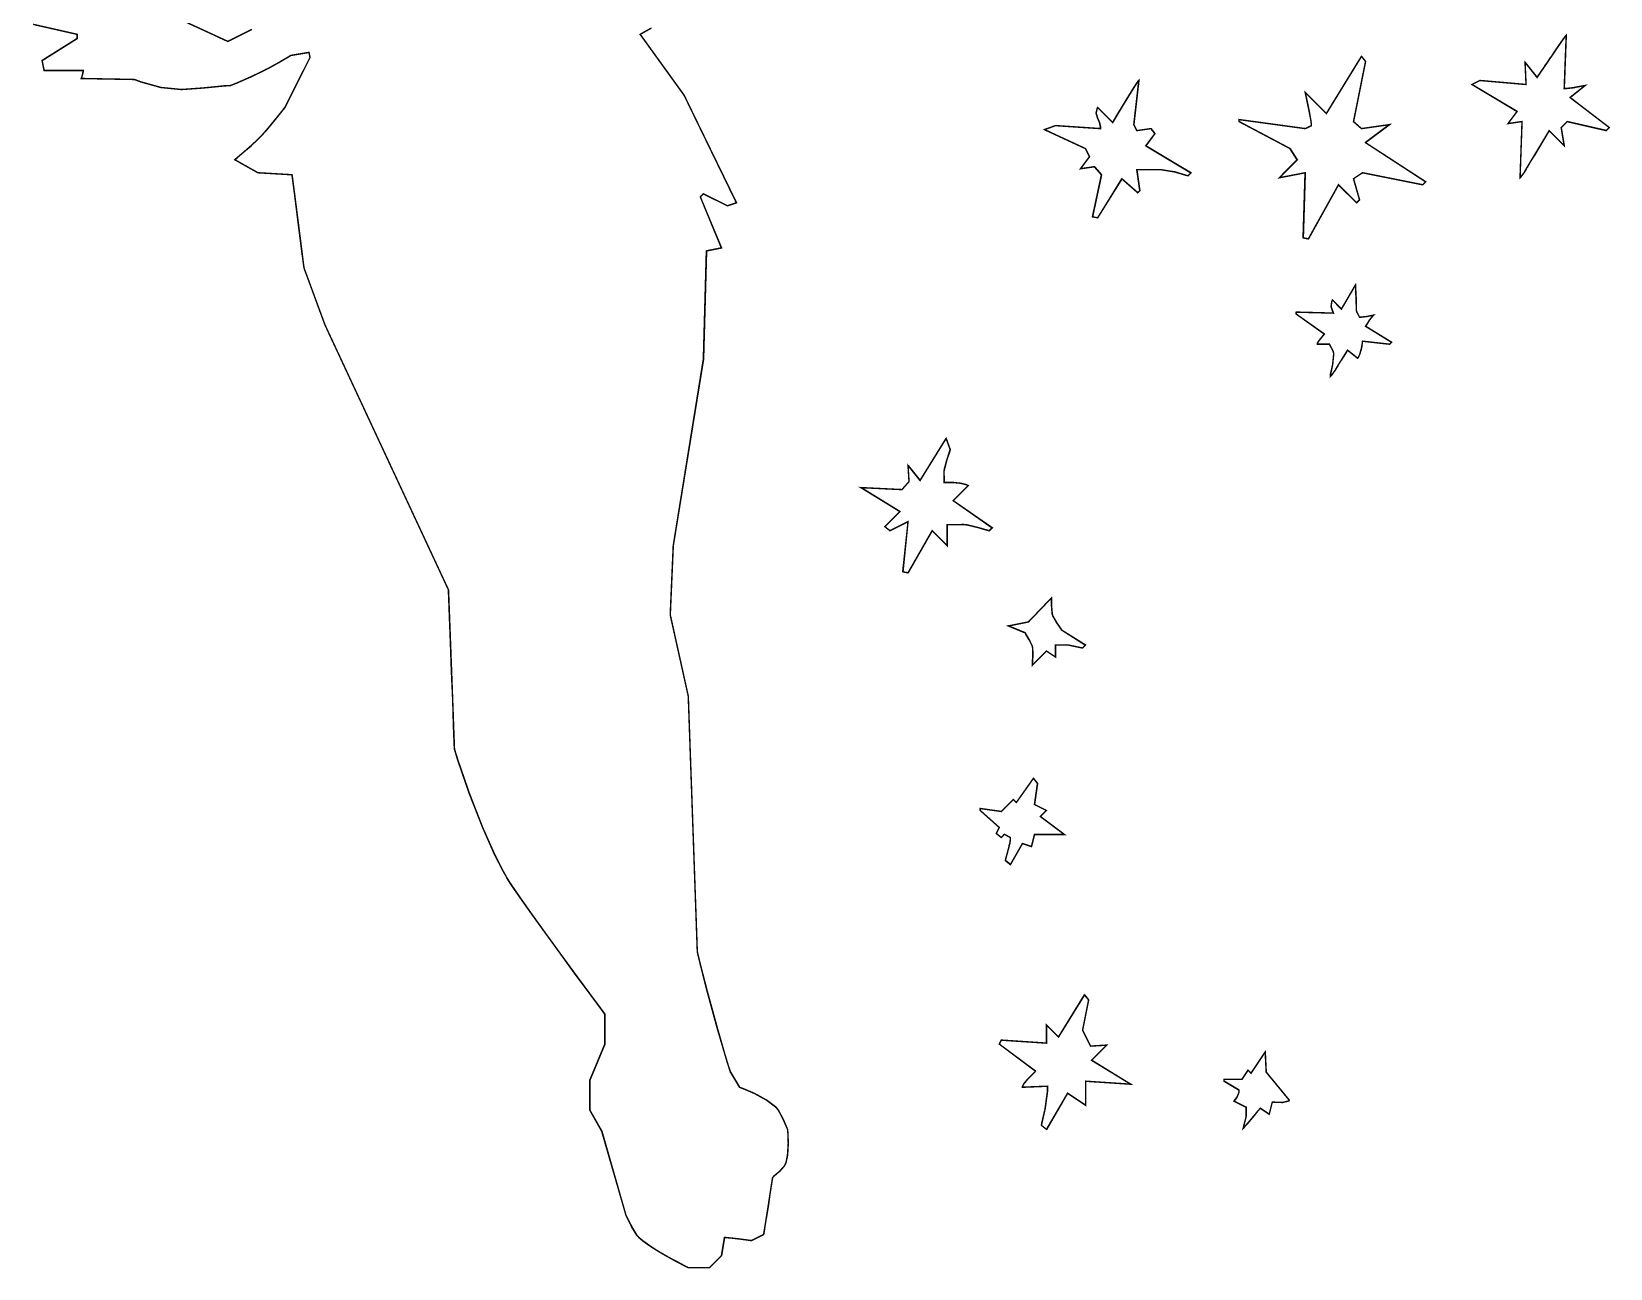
# Model space of a CAD drawing. Extents: x 4.03 to 8.46, y 3.17 to 10.17.
# Drawn here: x 4.029 to 8.362, y 3.166 to 6.561 of the extents above; entities that cross this region are included whole.
import ezdxf

# ---------------------------------------------------------------- set-up
doc = ezdxf.new("R2010")
doc.units = 0
doc.layers.get('0').update_dxf_attribs({"linetype": 'CONTINUOUS'})

msp = doc.modelspace()

# ---------------------------------------------------------------- linework, layer by layer
at = {"color": 0, "const_width": 0.00394}
for points in [[(4.35271, 6.63363), (4.56749, 6.53456), (4.63357, 6.5676)], [(5.72928, 6.57064), (5.69928, 6.55382), (5.82042, 6.38585), (5.9636, 6.09131), (5.93886, 6.08306), (5.87278, 6.1161), (5.86447, 6.10781), (5.92231, 5.96739), (5.88103, 5.95915), (5.87278, 5.66183), (5.79015, 5.14974), (5.7819, 4.95979), (5.83143, 4.73682), (5.85622, 4.03478), (5.85682, 4.03201), (5.86415, 4.00142), (5.88308, 3.92665), (5.91129, 3.82335), (5.93767, 3.73406), (5.9471, 3.70443), (5.9719, 3.66308), (5.9719, 3.66308), (5.98432, 3.65847), (6.01372, 3.64578), (6.04839, 3.62657), (6.07075, 3.60965), (6.0765, 3.60254), (6.07937, 3.59896), (6.09153, 3.57585), (6.102, 3.55165), (6.10406, 3.54747), (6.10406, 3.54747), (6.10493, 3.53614), (6.10579, 3.5089), (6.10368, 3.47618), (6.09912, 3.45458), (6.09581, 3.44835), (6.09413, 3.44532), (6.08051, 3.43093), (6.06521, 3.41781), (6.06278, 3.41531), (6.06278, 3.41531), (6.06179, 3.40901), (6.05925, 3.39225), (6.05556, 3.36837), (6.05132, 3.34071), (6.04693, 3.31261), (6.04292, 3.28728), (6.03976, 3.26812), (6.03851, 3.26079), (6.03797, 3.2584), (6.00493, 3.24192), (6.00429, 3.24203), (5.99507, 3.24337), (5.97428, 3.24621), (5.95025, 3.24897), (5.93544, 3.25017), (5.93056, 3.25017), (5.92231, 3.20057), (5.88926, 3.16758), (5.83143, 3.16758), (5.83143, 3.16758), (5.8265, 3.17008), (5.81337, 3.17692), (5.79432, 3.18701), (5.77175, 3.19949), (5.7481, 3.21332), (5.72558, 3.22749), (5.70671, 3.24104), (5.69656, 3.24963), (5.69374, 3.25293), (5.69049, 3.25672), (5.67606, 3.28103), (5.66314, 3.30643), (5.66069, 3.31071), (5.59462, 3.54199), (5.56158, 3.59978), (5.56158, 3.6824), (5.60286, 3.78147), (5.60286, 3.8641), (5.59343, 3.87668), (5.56521, 3.91456), (5.52399, 3.97032), (5.4815, 4.02838), (5.44006, 4.0855), (5.40186, 4.13872), (5.36931, 4.18494), (5.34467, 4.22108), (5.33356, 4.23812), (5.33029, 4.24397), (5.32249, 4.25792), (5.30089, 4.30067), (5.26753, 4.37506), (5.23042, 4.4706), (5.19938, 4.56065), (5.18983, 4.59088), (5.18983, 4.59088), (5.18913, 4.6091), (5.18733, 4.65722), (5.18485, 4.72558), (5.18192, 4.80431), (5.17893, 4.88374), (5.17626, 4.9541), (5.17426, 5.00569), (5.17356, 5.02501), (5.17333, 5.02865), (4.83464, 5.75543), (4.77681, 5.91233), (4.77681, 5.91233), (4.77192, 5.95117), (4.76101, 6.03728), (4.74978, 6.12489), (4.74425, 6.16635), (4.74376, 6.1684), (4.65012, 6.17389), (4.58681, 6.20969), (4.5931, 6.21506), (4.61193, 6.23112), (4.63157, 6.24821), (4.64729, 6.26275), (4.66075, 6.27626), (4.67361, 6.29042), (4.68739, 6.30681), (4.70383, 6.3271), (4.71929, 6.34646), (4.72444, 6.35286), (4.79329, 6.4905), (4.79053, 6.50424), (4.741, 6.49599), (4.73367, 6.49164), (4.71164, 6.47857), (4.67665, 6.45925), (4.63254, 6.43772), (4.59006, 6.41917), (4.57574, 6.41342), (4.55643, 6.41217), (4.49864, 6.40647), (4.44069, 6.40235), (4.38417, 6.40793), (4.32915, 6.42329), (4.31142, 6.4299), (4.16547, 6.43267), (4.16569, 6.43321), (4.16857, 6.44168), (4.17096, 6.45144), (4.17096, 6.45469), (4.06358, 6.45469), (4.05806, 6.48226), (4.15446, 6.54281), (4.15446, 6.55382), (4.03331, 6.58132)]]:
    msp.add_lwpolyline(points, dxfattribs=at)
at = {"color": 0}
for points in [[(4.35271, 6.63363), (4.56749, 6.53456), (4.63357, 6.5676)], [(5.72928, 6.57064), (5.69928, 6.55382), (5.82042, 6.38585), (5.9636, 6.09131), (5.93886, 6.08306), (5.87278, 6.1161), (5.86447, 6.10781), (5.92231, 5.96739), (5.88103, 5.95915), (5.87278, 5.66183), (5.79015, 5.14974), (5.7819, 4.95979), (5.83143, 4.73682), (5.85622, 4.03478), (5.85682, 4.03201), (5.86415, 4.00142), (5.88308, 3.92665), (5.91129, 3.82335), (5.93767, 3.73406), (5.9471, 3.70443), (5.9719, 3.66308), (5.9719, 3.66308), (5.98432, 3.65847), (6.01372, 3.64578), (6.04839, 3.62657), (6.07075, 3.60965), (6.0765, 3.60254), (6.07937, 3.59896), (6.09153, 3.57585), (6.102, 3.55165), (6.10406, 3.54747), (6.10406, 3.54747), (6.10493, 3.53614), (6.10579, 3.5089), (6.10368, 3.47618), (6.09912, 3.45458), (6.09581, 3.44835), (6.09413, 3.44532), (6.08051, 3.43093), (6.06521, 3.41781), (6.06278, 3.41531), (6.06278, 3.41531), (6.06179, 3.40901), (6.05925, 3.39225), (6.05556, 3.36837), (6.05132, 3.34071), (6.04693, 3.31261), (6.04292, 3.28728), (6.03976, 3.26812), (6.03851, 3.26079), (6.03797, 3.2584), (6.00493, 3.24192), (6.00429, 3.24203), (5.99507, 3.24337), (5.97428, 3.24621), (5.95025, 3.24897), (5.93544, 3.25017), (5.93056, 3.25017), (5.92231, 3.20057), (5.88926, 3.16758), (5.83143, 3.16758), (5.83143, 3.16758), (5.8265, 3.17008), (5.81337, 3.17692), (5.79432, 3.18701), (5.77175, 3.19949), (5.7481, 3.21332), (5.72558, 3.22749), (5.70671, 3.24104), (5.69656, 3.24963), (5.69374, 3.25293), (5.69049, 3.25672), (5.67606, 3.28103), (5.66314, 3.30643), (5.66069, 3.31071), (5.59462, 3.54199), (5.56158, 3.59978), (5.56158, 3.6824), (5.60286, 3.78147), (5.60286, 3.8641), (5.59343, 3.87668), (5.56521, 3.91456), (5.52399, 3.97032), (5.4815, 4.02838), (5.44006, 4.0855), (5.40186, 4.13872), (5.36931, 4.18494), (5.34467, 4.22108), (5.33356, 4.23812), (5.33029, 4.24397), (5.32249, 4.25792), (5.30089, 4.30067), (5.26753, 4.37506), (5.23042, 4.4706), (5.19938, 4.56065), (5.18983, 4.59088), (5.18983, 4.59088), (5.18913, 4.6091), (5.18733, 4.65722), (5.18485, 4.72558), (5.18192, 4.80431), (5.17893, 4.88374), (5.17626, 4.9541), (5.17426, 5.00569), (5.17356, 5.02501), (5.17333, 5.02865), (4.83464, 5.75543), (4.77681, 5.91233), (4.77681, 5.91233), (4.77192, 5.95117), (4.76101, 6.03728), (4.74978, 6.12489), (4.74425, 6.16635), (4.74376, 6.1684), (4.65012, 6.17389), (4.58681, 6.20969), (4.5931, 6.21506), (4.61193, 6.23112), (4.63157, 6.24821), (4.64729, 6.26275), (4.66075, 6.27626), (4.67361, 6.29042), (4.68739, 6.30681), (4.70383, 6.3271), (4.71929, 6.34646), (4.72444, 6.35286), (4.79329, 6.4905), (4.79053, 6.50424), (4.741, 6.49599), (4.73367, 6.49164), (4.71164, 6.47857), (4.67665, 6.45925), (4.63254, 6.43772), (4.59006, 6.41917), (4.57574, 6.41342), (4.55643, 6.41217), (4.49864, 6.40647), (4.44069, 6.40235), (4.38417, 6.40793), (4.32915, 6.42329), (4.31142, 6.4299), (4.16547, 6.43267), (4.16569, 6.43321), (4.16857, 6.44168), (4.17096, 6.45144), (4.17096, 6.45469), (4.06358, 6.45469), (4.05806, 6.48226), (4.15446, 6.54281), (4.15446, 6.55382), (4.03331, 6.58132)]]:
    msp.add_lwpolyline(points, dxfattribs=at)
at = {"color": 0, "const_width": 0.00394}
for points in [[(8.24094, 6.55106), (8.2354, 6.40517), (8.24154, 6.40517), (8.2601, 6.40739), (8.28603, 6.41217), (8.29324, 6.41342), (8.25196, 6.38037), (8.35932, 6.29779), (8.35107, 6.2895), (8.24365, 6.31429), (8.22715, 6.29779), (8.2354, 6.24821), (8.19412, 6.2895), (8.15283, 6.22071), (8.15283, 6.22071), (8.15022, 6.21647), (8.14426, 6.20654), (8.13743, 6.1951), (8.13336, 6.18832), (8.13217, 6.18631), (8.13081, 6.18408), (8.12506, 6.17378), (8.11686, 6.16276), (8.11426, 6.1601), (8.11974, 6.31429), (8.08122, 6.30881), (8.10601, 6.34185), (7.9821, 6.41618), (8.00413, 6.42719), (8.13075, 6.41618), (8.12804, 6.47672), (8.16108, 6.43544), (8.16249, 6.43756), (8.1805, 6.46386), (8.18267, 6.46701), (8.18267, 6.46701), (8.18864, 6.47586), (8.199, 6.491), (8.20117, 6.49414), (8.20247, 6.4961), (8.20888, 6.50558), (8.22114, 6.52365), (8.23335, 6.54118), (8.23969, 6.54986), (8.24094, 6.55106)], [(7.67914, 6.49322), (7.69015, 6.47949), (7.65712, 6.31429), (7.67914, 6.29503), (7.75629, 6.30604), (7.69015, 6.25646), (7.85542, 6.14908), (7.84717, 6.14085), (7.68192, 6.17389), (7.65712, 6.15739), (7.67367, 6.09956), (7.66542, 6.09131), (7.61583, 6.14085), (7.53321, 5.99219), (7.51947, 5.99496), (7.52496, 6.17389), (7.4534, 6.1601), (7.50293, 6.20969), (7.48367, 6.23996), (7.34321, 6.31429), (7.34321, 6.31982), (7.52496, 6.29503), (7.5415, 6.30328), (7.5415, 6.3074), (7.53976, 6.31976), (7.53554, 6.34321), (7.53017, 6.36942), (7.52621, 6.38797), (7.52496, 6.39415), (7.58279, 6.33632), (7.67914, 6.49322)], [(7.06787, 6.42719), (7.0541, 6.30604), (7.06233, 6.2895), (7.10092, 6.29503), (7.11193, 6.28125), (7.08713, 6.24821), (7.21104, 6.17389), (7.20281, 6.16564), (7.19715, 6.16704), (7.16683, 6.176), (7.12972, 6.18213), (7.1174, 6.18213), (7.11257, 6.18213), (7.10172, 6.18213), (7.09814, 6.18213), (7.09814, 6.18213), (7.08203, 6.18213), (7.06722, 6.18213), (7.06233, 6.18213), (7.07058, 6.12435), (7.06511, 6.11882), (7.02106, 6.15739), (6.95497, 6.05003), (6.94119, 6.05274), (6.96599, 6.1684), (6.94667, 6.19043), (6.90815, 6.1849), (6.93294, 6.21793), (6.92193, 6.23996), (6.80903, 6.29226), (6.83931, 6.30328), (6.96322, 6.29503), (6.96322, 6.29932), (6.96018, 6.31218), (6.95449, 6.32503), (6.95107, 6.3374), (6.95324, 6.34939), (6.95497, 6.35286), (6.99625, 6.31153), (6.99858, 6.31543), (7.01047, 6.33529), (7.03315, 6.37278), (7.05528, 6.40858), (7.06625, 6.42562), (7.06787, 6.42719)], [(7.66265, 5.86556), (7.66265, 5.86556), (7.66292, 5.85835), (7.66351, 5.84233), (7.66417, 5.82601), (7.66444, 5.81825), (7.6645, 5.81782), (7.66456, 5.81603), (7.66493, 5.79568), (7.66542, 5.79394), (7.66575, 5.79264), (7.67301, 5.77869), (7.67367, 5.77746), (7.67871, 5.77746), (7.69401, 5.77919), (7.70871, 5.78228), (7.71224, 5.78293), (7.71001, 5.78076), (7.7015, 5.76997), (7.69254, 5.75629), (7.69015, 5.75265), (7.76178, 5.70861), (7.75629, 5.70313), (7.68192, 5.71137), (7.68192, 5.71137), (7.68121, 5.70557), (7.67888, 5.69189), (7.67464, 5.67626), (7.67036, 5.66689), (7.66812, 5.66461), (7.64063, 5.68658), (7.64063, 5.68658), (7.63683, 5.68061), (7.62853, 5.66726), (7.62001, 5.65375), (7.616, 5.64729), (7.61583, 5.64697), (7.61393, 5.64399), (7.60607, 5.63058), (7.59651, 5.61778), (7.59381, 5.61501), (7.5944, 5.62001), (7.6001, 5.64811), (7.60286, 5.67622), (7.60206, 5.6811), (7.60172, 5.68294), (7.59185, 5.7015), (7.59104, 5.70313), (7.558, 5.70313), (7.558, 5.706), (7.56375, 5.71457), (7.57465, 5.72771), (7.57726, 5.73063), (7.50017, 5.78569), (7.50017, 5.79124), (7.60206, 5.78847), (7.60081, 5.79215), (7.59581, 5.80588), (7.59733, 5.82026), (7.59933, 5.82428), (7.62408, 5.79949), (7.66265, 5.86556)], [(6.53917, 5.44433), (6.55018, 5.41407), (6.54893, 5.40972), (6.54096, 5.38536), (6.53424, 5.36074), (6.53364, 5.35622), (6.53326, 5.35379), (6.53364, 5.33083), (6.53364, 5.32319), (6.53364, 5.32319), (6.54058, 5.32362), (6.55772, 5.32357), (6.57932, 5.32129), (6.595, 5.31733), (6.59972, 5.31494), (6.55843, 5.27365), (6.66581, 5.19933), (6.65756, 5.19103), (6.65256, 5.19228), (6.62468, 5.20025), (6.59651, 5.20697), (6.59147, 5.20757), (6.58778, 5.20806), (6.55333, 5.20757), (6.54189, 5.20757), (6.54189, 5.14974), (6.5006, 5.19103), (6.43451, 5.07542), (6.42074, 5.07818), (6.43451, 5.21582), (6.38493, 5.19103), (6.37115, 5.20204), (6.41249, 5.24338), (6.30507, 5.3094), (6.41797, 5.30393), (6.43728, 5.32596), (6.43451, 5.37001), (6.46756, 5.32872), (6.53917, 5.44433)], [(6.82829, 5.00662), (6.82844, 5.00315), (6.8284, 4.98301), (6.82997, 4.96317), (6.83106, 4.95979), (6.83208, 4.95638), (6.84218, 4.93864), (6.85389, 4.9216), (6.85579, 4.91851), (6.92193, 4.87722), (6.91363, 4.86893), (6.91054, 4.86957), (6.87549, 4.87696), (6.87235, 4.87722), (6.86985, 4.8775), (6.8469, 4.87722), (6.83931, 4.87722), (6.83931, 4.84418), (6.81451, 4.86068), (6.81451, 4.86068), (6.80865, 4.85487), (6.79568, 4.8419), (6.7825, 4.82872), (6.77626, 4.82249), (6.77599, 4.82215), (6.77599, 4.8284), (6.77724, 4.84711), (6.77681, 4.86811), (6.77599, 4.87169), (6.77522, 4.87483), (6.76736, 4.89139), (6.75808, 4.90739), (6.75667, 4.91026), (6.70985, 4.92953), (6.76492, 4.94054), (6.82829, 5.00662)], [(6.77869, 4.51107), (6.78971, 4.49729), (6.78147, 4.43946), (6.81451, 4.42296), (6.79801, 4.40642), (6.8641, 4.35688), (6.8641, 4.35688), (6.85504, 4.35688), (6.83311, 4.35688), (6.80599, 4.35688), (6.7876, 4.35688), (6.78147, 4.35688), (6.77322, 4.32383), (6.74843, 4.33208), (6.71539, 4.27431), (6.70161, 4.28532), (6.70161, 4.28532), (6.70313, 4.29113), (6.70649, 4.30399), (6.71001, 4.31733), (6.71175, 4.32389), (6.71192, 4.32454), (6.71257, 4.3271), (6.71463, 4.33589), (6.71539, 4.34549), (6.71539, 4.34864), (6.71414, 4.34928), (6.70019, 4.3571), (6.69883, 4.35688), (6.69797, 4.35678), (6.69119, 4.34928), (6.6906, 4.34864), (6.67681, 4.35965), (6.68511, 4.37614), (6.63276, 4.42296), (6.63276, 4.42844), (6.6906, 4.42019), (6.72364, 4.45324), (6.73188, 4.44499), (6.77869, 4.51107)], [(6.91917, 3.91639), (6.93018, 3.90261), (6.91363, 3.82004), (6.93565, 3.77599), (6.97971, 3.77875), (6.93842, 3.73747), (7.04585, 3.67139), (6.92193, 3.67964), (6.92193, 3.61356), (6.87235, 3.6466), (6.81451, 3.54747), (6.80072, 3.55849), (6.80197, 3.56472), (6.81087, 3.60385), (6.81728, 3.65039), (6.81728, 3.66585), (6.74843, 3.66308), (6.74843, 3.66547), (6.75256, 3.67247), (6.76243, 3.68457), (6.77425, 3.69694), (6.78179, 3.70454), (6.78424, 3.70714), (6.68511, 3.78147), (6.6906, 3.79249), (6.81451, 3.78424), (6.81451, 3.78657), (6.81451, 3.7934), (6.81451, 3.81028), (6.81451, 3.82656), (6.81451, 3.83382), (6.81451, 3.83382), (6.84754, 3.80078), (6.91917, 3.91639)], [(7.41482, 3.7595), (7.41758, 3.70443), (7.4809, 3.62733), (7.47868, 3.62511), (7.46181, 3.62125), (7.44097, 3.62181), (7.43408, 3.62181), (7.42583, 3.58876), (7.40104, 3.60531), (7.40104, 3.60531), (7.39492, 3.59793), (7.38081, 3.581), (7.36513, 3.56244), (7.35633, 3.5524), (7.35422, 3.55024), (7.35482, 3.55274), (7.36219, 3.58078), (7.36253, 3.58328), (7.36274, 3.58512), (7.36253, 3.60238), (7.36253, 3.60807), (7.32943, 3.62457), (7.33008, 3.62549), (7.33729, 3.63525), (7.34321, 3.64996), (7.34321, 3.65483), (7.30192, 3.67964), (7.30192, 3.68511), (7.35146, 3.68511), (7.368, 3.7099), (7.37625, 3.70167), (7.41482, 3.7595)]]:
    msp.add_lwpolyline(points, close=True, dxfattribs=at)
at = {"color": 0}
for points in [[(8.24094, 6.55106), (8.2354, 6.40517), (8.24154, 6.40517), (8.2601, 6.40739), (8.28603, 6.41217), (8.29324, 6.41342), (8.25196, 6.38037), (8.35932, 6.29779), (8.35107, 6.2895), (8.24365, 6.31429), (8.22715, 6.29779), (8.2354, 6.24821), (8.19412, 6.2895), (8.15283, 6.22071), (8.15283, 6.22071), (8.15022, 6.21647), (8.14426, 6.20654), (8.13743, 6.1951), (8.13336, 6.18832), (8.13217, 6.18631), (8.13081, 6.18408), (8.12506, 6.17378), (8.11686, 6.16276), (8.11426, 6.1601), (8.11974, 6.31429), (8.08122, 6.30881), (8.10601, 6.34185), (7.9821, 6.41618), (8.00413, 6.42719), (8.13075, 6.41618), (8.12804, 6.47672), (8.16108, 6.43544), (8.16249, 6.43756), (8.1805, 6.46386), (8.18267, 6.46701), (8.18267, 6.46701), (8.18864, 6.47586), (8.199, 6.491), (8.20117, 6.49414), (8.20247, 6.4961), (8.20888, 6.50558), (8.22114, 6.52365), (8.23335, 6.54118), (8.23969, 6.54986), (8.24094, 6.55106)], [(7.67914, 6.49322), (7.69015, 6.47949), (7.65712, 6.31429), (7.67914, 6.29503), (7.75629, 6.30604), (7.69015, 6.25646), (7.85542, 6.14908), (7.84717, 6.14085), (7.68192, 6.17389), (7.65712, 6.15739), (7.67367, 6.09956), (7.66542, 6.09131), (7.61583, 6.14085), (7.53321, 5.99219), (7.51947, 5.99496), (7.52496, 6.17389), (7.4534, 6.1601), (7.50293, 6.20969), (7.48367, 6.23996), (7.34321, 6.31429), (7.34321, 6.31982), (7.52496, 6.29503), (7.5415, 6.30328), (7.5415, 6.3074), (7.53976, 6.31976), (7.53554, 6.34321), (7.53017, 6.36942), (7.52621, 6.38797), (7.52496, 6.39415), (7.58279, 6.33632), (7.67914, 6.49322)], [(7.06787, 6.42719), (7.0541, 6.30604), (7.06233, 6.2895), (7.10092, 6.29503), (7.11193, 6.28125), (7.08713, 6.24821), (7.21104, 6.17389), (7.20281, 6.16564), (7.19715, 6.16704), (7.16683, 6.176), (7.12972, 6.18213), (7.1174, 6.18213), (7.11257, 6.18213), (7.10172, 6.18213), (7.09814, 6.18213), (7.09814, 6.18213), (7.08203, 6.18213), (7.06722, 6.18213), (7.06233, 6.18213), (7.07058, 6.12435), (7.06511, 6.11882), (7.02106, 6.15739), (6.95497, 6.05003), (6.94119, 6.05274), (6.96599, 6.1684), (6.94667, 6.19043), (6.90815, 6.1849), (6.93294, 6.21793), (6.92193, 6.23996), (6.80903, 6.29226), (6.83931, 6.30328), (6.96322, 6.29503), (6.96322, 6.29932), (6.96018, 6.31218), (6.95449, 6.32503), (6.95107, 6.3374), (6.95324, 6.34939), (6.95497, 6.35286), (6.99625, 6.31153), (6.99858, 6.31543), (7.01047, 6.33529), (7.03315, 6.37278), (7.05528, 6.40858), (7.06625, 6.42562), (7.06787, 6.42719)], [(7.66265, 5.86556), (7.66265, 5.86556), (7.66292, 5.85835), (7.66351, 5.84233), (7.66417, 5.82601), (7.66444, 5.81825), (7.6645, 5.81782), (7.66456, 5.81603), (7.66493, 5.79568), (7.66542, 5.79394), (7.66575, 5.79264), (7.67301, 5.77869), (7.67367, 5.77746), (7.67871, 5.77746), (7.69401, 5.77919), (7.70871, 5.78228), (7.71224, 5.78293), (7.71001, 5.78076), (7.7015, 5.76997), (7.69254, 5.75629), (7.69015, 5.75265), (7.76178, 5.70861), (7.75629, 5.70313), (7.68192, 5.71137), (7.68192, 5.71137), (7.68121, 5.70557), (7.67888, 5.69189), (7.67464, 5.67626), (7.67036, 5.66689), (7.66812, 5.66461), (7.64063, 5.68658), (7.64063, 5.68658), (7.63683, 5.68061), (7.62853, 5.66726), (7.62001, 5.65375), (7.616, 5.64729), (7.61583, 5.64697), (7.61393, 5.64399), (7.60607, 5.63058), (7.59651, 5.61778), (7.59381, 5.61501), (7.5944, 5.62001), (7.6001, 5.64811), (7.60286, 5.67622), (7.60206, 5.6811), (7.60172, 5.68294), (7.59185, 5.7015), (7.59104, 5.70313), (7.558, 5.70313), (7.558, 5.706), (7.56375, 5.71457), (7.57465, 5.72771), (7.57726, 5.73063), (7.50017, 5.78569), (7.50017, 5.79124), (7.60206, 5.78847), (7.60081, 5.79215), (7.59581, 5.80588), (7.59733, 5.82026), (7.59933, 5.82428), (7.62408, 5.79949), (7.66265, 5.86556)], [(6.53917, 5.44433), (6.55018, 5.41407), (6.54893, 5.40972), (6.54096, 5.38536), (6.53424, 5.36074), (6.53364, 5.35622), (6.53326, 5.35379), (6.53364, 5.33083), (6.53364, 5.32319), (6.53364, 5.32319), (6.54058, 5.32362), (6.55772, 5.32357), (6.57932, 5.32129), (6.595, 5.31733), (6.59972, 5.31494), (6.55843, 5.27365), (6.66581, 5.19933), (6.65756, 5.19103), (6.65256, 5.19228), (6.62468, 5.20025), (6.59651, 5.20697), (6.59147, 5.20757), (6.58778, 5.20806), (6.55333, 5.20757), (6.54189, 5.20757), (6.54189, 5.14974), (6.5006, 5.19103), (6.43451, 5.07542), (6.42074, 5.07818), (6.43451, 5.21582), (6.38493, 5.19103), (6.37115, 5.20204), (6.41249, 5.24338), (6.30507, 5.3094), (6.41797, 5.30393), (6.43728, 5.32596), (6.43451, 5.37001), (6.46756, 5.32872), (6.53917, 5.44433)], [(6.82829, 5.00662), (6.82844, 5.00315), (6.8284, 4.98301), (6.82997, 4.96317), (6.83106, 4.95979), (6.83208, 4.95638), (6.84218, 4.93864), (6.85389, 4.9216), (6.85579, 4.91851), (6.92193, 4.87722), (6.91363, 4.86893), (6.91054, 4.86957), (6.87549, 4.87696), (6.87235, 4.87722), (6.86985, 4.8775), (6.8469, 4.87722), (6.83931, 4.87722), (6.83931, 4.84418), (6.81451, 4.86068), (6.81451, 4.86068), (6.80865, 4.85487), (6.79568, 4.8419), (6.7825, 4.82872), (6.77626, 4.82249), (6.77599, 4.82215), (6.77599, 4.8284), (6.77724, 4.84711), (6.77681, 4.86811), (6.77599, 4.87169), (6.77522, 4.87483), (6.76736, 4.89139), (6.75808, 4.90739), (6.75667, 4.91026), (6.70985, 4.92953), (6.76492, 4.94054), (6.82829, 5.00662)], [(6.77869, 4.51107), (6.78971, 4.49729), (6.78147, 4.43946), (6.81451, 4.42296), (6.79801, 4.40642), (6.8641, 4.35688), (6.8641, 4.35688), (6.85504, 4.35688), (6.83311, 4.35688), (6.80599, 4.35688), (6.7876, 4.35688), (6.78147, 4.35688), (6.77322, 4.32383), (6.74843, 4.33208), (6.71539, 4.27431), (6.70161, 4.28532), (6.70161, 4.28532), (6.70313, 4.29113), (6.70649, 4.30399), (6.71001, 4.31733), (6.71175, 4.32389), (6.71192, 4.32454), (6.71257, 4.3271), (6.71463, 4.33589), (6.71539, 4.34549), (6.71539, 4.34864), (6.71414, 4.34928), (6.70019, 4.3571), (6.69883, 4.35688), (6.69797, 4.35678), (6.69119, 4.34928), (6.6906, 4.34864), (6.67681, 4.35965), (6.68511, 4.37614), (6.63276, 4.42296), (6.63276, 4.42844), (6.6906, 4.42019), (6.72364, 4.45324), (6.73188, 4.44499), (6.77869, 4.51107)], [(6.91917, 3.91639), (6.93018, 3.90261), (6.91363, 3.82004), (6.93565, 3.77599), (6.97971, 3.77875), (6.93842, 3.73747), (7.04585, 3.67139), (6.92193, 3.67964), (6.92193, 3.61356), (6.87235, 3.6466), (6.81451, 3.54747), (6.80072, 3.55849), (6.80197, 3.56472), (6.81087, 3.60385), (6.81728, 3.65039), (6.81728, 3.66585), (6.74843, 3.66308), (6.74843, 3.66547), (6.75256, 3.67247), (6.76243, 3.68457), (6.77425, 3.69694), (6.78179, 3.70454), (6.78424, 3.70714), (6.68511, 3.78147), (6.6906, 3.79249), (6.81451, 3.78424), (6.81451, 3.78657), (6.81451, 3.7934), (6.81451, 3.81028), (6.81451, 3.82656), (6.81451, 3.83382), (6.81451, 3.83382), (6.84754, 3.80078), (6.91917, 3.91639)], [(7.41482, 3.7595), (7.41758, 3.70443), (7.4809, 3.62733), (7.47868, 3.62511), (7.46181, 3.62125), (7.44097, 3.62181), (7.43408, 3.62181), (7.42583, 3.58876), (7.40104, 3.60531), (7.40104, 3.60531), (7.39492, 3.59793), (7.38081, 3.581), (7.36513, 3.56244), (7.35633, 3.5524), (7.35422, 3.55024), (7.35482, 3.55274), (7.36219, 3.58078), (7.36253, 3.58328), (7.36274, 3.58512), (7.36253, 3.60238), (7.36253, 3.60807), (7.32943, 3.62457), (7.33008, 3.62549), (7.33729, 3.63525), (7.34321, 3.64996), (7.34321, 3.65483), (7.30192, 3.67964), (7.30192, 3.68511), (7.35146, 3.68511), (7.368, 3.7099), (7.37625, 3.70167), (7.41482, 3.7595)]]:
    msp.add_lwpolyline(points, close=True, dxfattribs=at)

doc.saveas('drawing.dxf')
